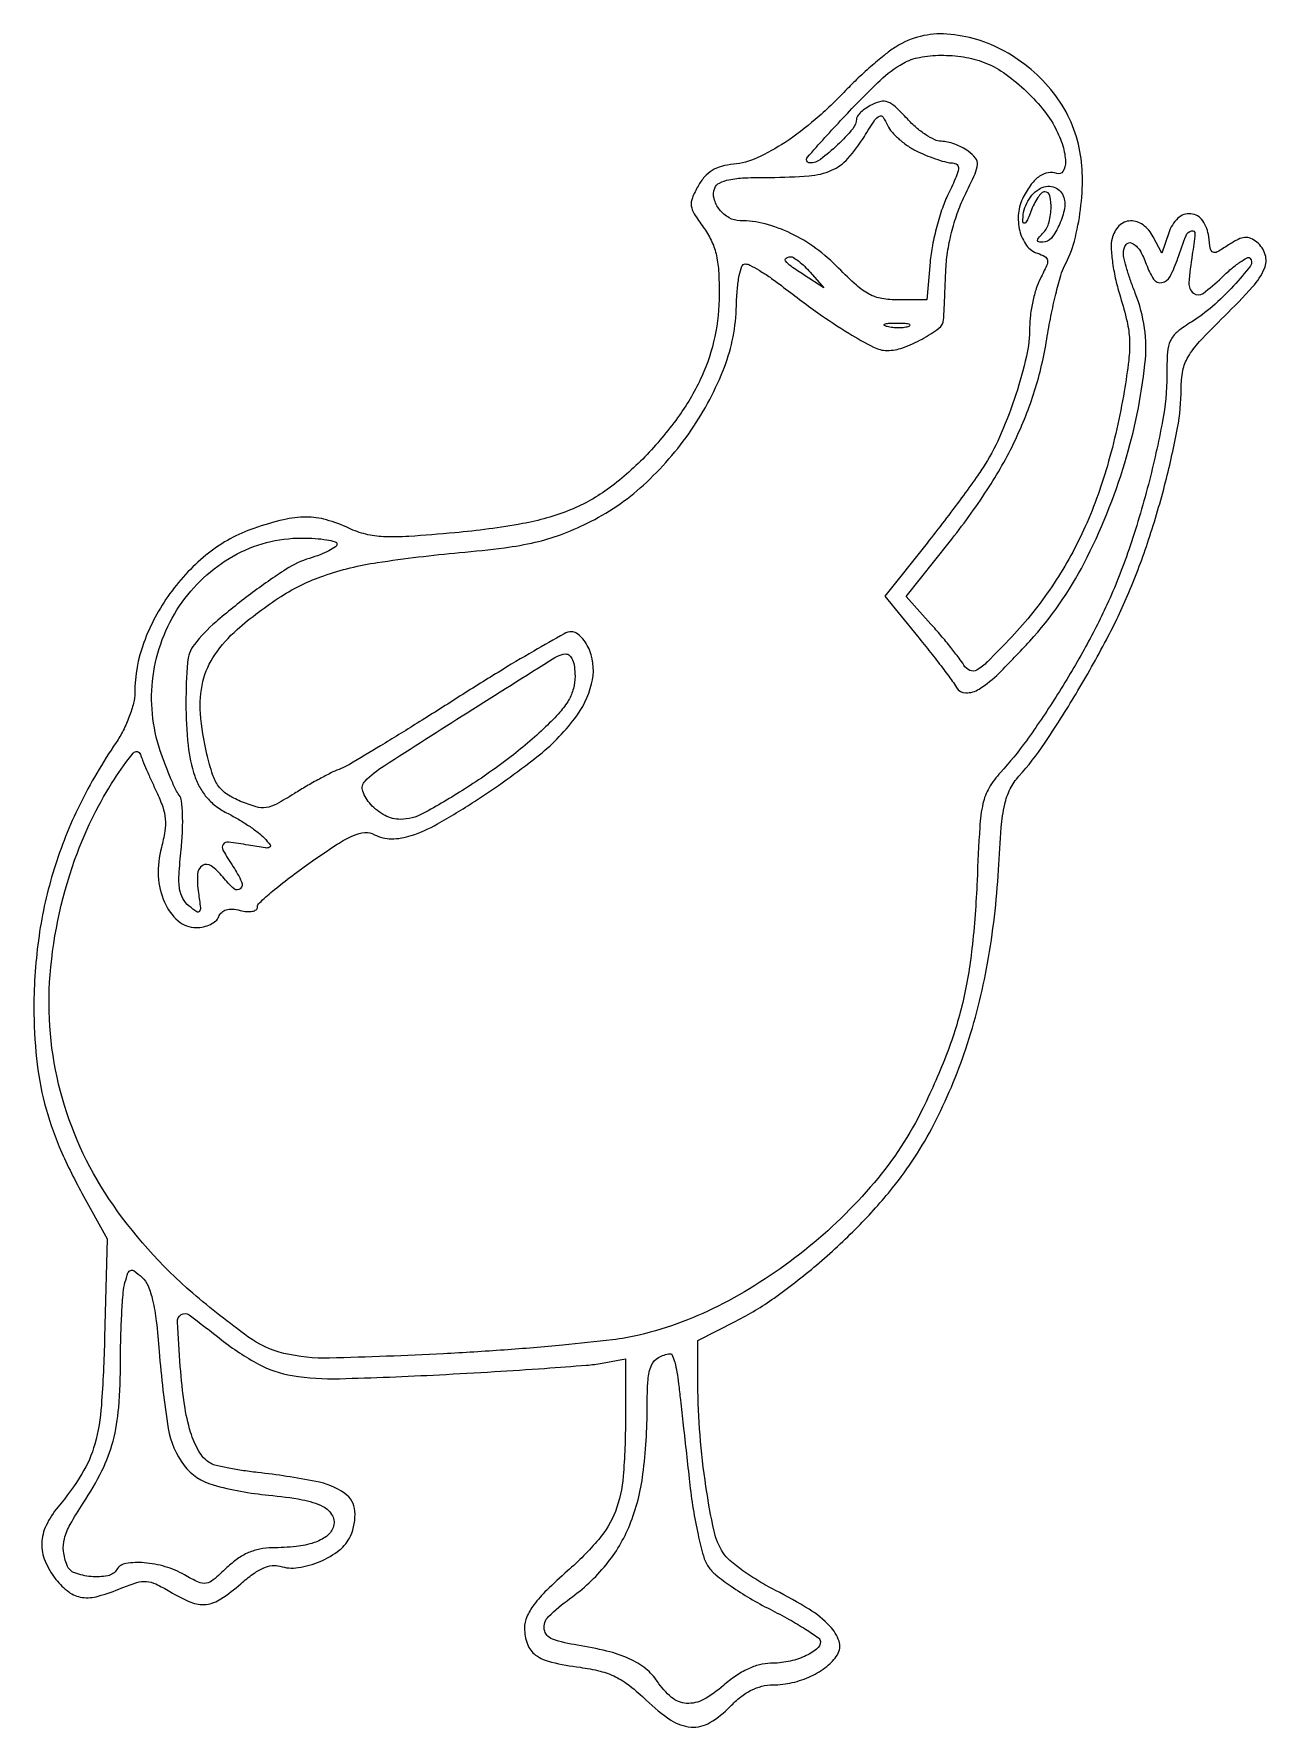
# Model space of a CAD drawing. Extents: x 103 to 274, y 60 to 295.
import ezdxf

# ---------------------------------------------------------------- set-up
doc = ezdxf.new("R2010")
doc.units = 0

msp = doc.modelspace()

# ---------------------------------------------------------------- linework, layer by layer
for points in [[(222.5, 293.115493, 0.028294), (221.072239, 292.105531, 0.010911), (219.20625, 290.552713, 0.010762), (217.251304, 288.776991, 0.013059), (215.5, 287.026966, -0.024342), (211.29384, 283.009362, -0.033231), (207.114068, 279.849239, -0.038089), (203.232589, 277.704597, -0.083393), (199.962795, 276.826903, 0.042486), (198.295554, 276.522202, 0.071804), (196.994777, 275.95832, 0.075434), (195.949686, 275.072696, 0.05199), (195.054977, 273.801615, 0.030871), (194.259355, 272.144946, 0.128511), (194.116509, 271.055574, 0.109062), (194.51409, 269.940512, 0.01922), (195.773781, 268.092108, -0.045877), (196.870335, 266.283144, -0.054889), (197.541198, 264.408092, -0.042762), (197.889116, 262.081695, -0.016135), (197.990231, 258.790493, -0.051643), (197.373833, 252.92744, -0.053855), (195.56991, 247.401689, -0.049605), (192.472122, 242.01984, -0.034042), (187.987612, 236.580417, -0.043637), (182.761739, 231.940737, -0.06315), (177.387451, 228.915506, -0.052739), (170.728995, 226.992273, -0.021279), (161.34038, 225.733723, -0.005364), (154.987468, 225.224552, -0.027924), (151.474042, 225.17741, -0.049201), (148.993031, 225.528906, -0.051046), (146.660625, 226.356754, 0.042668), (143.541639, 227.522853, 0.068476), (140.731808, 227.906665, 0.05856), (137.623326, 227.538246, 0.023364), (133.495636, 226.343813, 0.08632), (127.228263, 222.914967, 0.067965), (121.876277, 217.309313, 0.068247), (118.242451, 210.500684, 0.088724), (117, 203.553996, -0.062232), (116.818284, 202.099659, -0.027629), (116.238852, 200.251747, -0.026824), (115.400754, 198.337746, -0.032633), (114.408859, 196.651062, 0.034366), (109.360404, 187.997889, 0.03966), (105.817232, 179.130984, 0.039795), (103.727158, 169.842491, 0.035029), (103.014781, 159.931501, 0.026399), (103.37763, 152.831554, 0.03735), (104.501097, 146.605056, 0.037231), (106.541886, 140.600078, 0.025998), (109.680202, 134.169303), (113.188139, 127.838606), (112.821549, 114.169303, -0.010696), (112.367459, 104.756143, -0.049743), (111.453867, 99.401707, -0.070623), (109.66009, 95.267923, -0.036288), (106.359306, 90.673275, 0.061959), (104.709137, 88.108679, 0.105245), (104.109405, 85.63951, 0.107527), (104.571888, 83.177378, 0.066752), (106.07258, 80.634859, 0.065263), (107.860285, 78.887664, 0.129162), (109.684465, 78.144862, 0.101156), (111.943552, 78.307415, 0.03059), (115.207975, 79.442431, -0.023425), (117.285367, 80.198238, -0.094577), (118.619429, 80.350313, -0.094637), (119.915284, 80.000309, -0.023471), (121.854268, 78.942431, 0.03874), (124.758166, 77.47122, 0.12633), (126.875611, 77.172458, 0.119778), (128.940951, 77.925378, 0.033146), (131.699915, 80.041384, -0.02399), (133.362564, 81.365576, -0.05053), (134.790011, 82.189754, -0.068249), (136.02534, 82.5535, -0.114852), (137.09763, 82.469013, 0.114163), (139.65177, 82.264271, 0.064059), (142.663441, 83.114966, 0.064421), (145.338606, 84.689233, 0.121265), (146.883582, 86.643836, 0.126255), (147.501242, 90.110027, 0.227969), (146.091292, 92.554863, 0.103272), (142.072569, 94.223666, 0.018432), (133.991388, 95.452577, -0.009599), (131.802162, 95.746031, -0.011935), (129.780249, 96.106267, -0.010286), (128.108106, 96.48152, -0.083732), (127.391092, 96.791797, -0.120014), (125.877023, 98.39622, -0.055297), (124.732753, 101.050226, -0.039042), (123.886074, 104.862593, -0.015885), (123.308938, 110.149683, -0.005304), (122.899774, 116.306932, -0.268414), (123.425707, 117.345596, -0.314848), (124.51477, 117.310261, -0.006692), (129, 113.85889, 0.043943), (134.146685, 110.476519, 0.083788), (138.822676, 108.893656, 0.046604), (145.366953, 108.460615, 0.006214), (159.211567, 109.007683, 0.002087), (166.836169, 109.435846, 0.002746), (173.78871, 109.893717, 0.001997), (179.610032, 110.33258, 0.0263), (181.75, 110.616335), (185, 111.222582), (184.994423, 102.861291, -0.019197), (184.684285, 94.924443, -0.071881), (183.593513, 90.068526, -0.086153), (181.28505, 86.185419, -0.035207), (176.959411, 81.800773, 0.012578), (174.073464, 79.128667, 0.038134), (172.305056, 77.122399, 0.058124), (171.325856, 75.451622, 0.103871), (171, 73.899986, 0.088072), (171.399497, 71.649554, 0.151884), (172.54489, 70.151721, 0.097672), (174.751758, 69.16152, 0.023793), (178.696836, 68.445828, -0.028426), (181.482608, 67.913764, -0.053945), (183.622617, 67.124483, -0.051835), (185.598706, 65.87258, -0.024298), (187.883201, 63.881538, 0.043128), (191.284086, 61.135573, 0.130054), (194.075946, 60.165561, 0.153556), (196.694122, 60.775806, 0.068379), (199.5, 63, -0.03382), (200.963941, 64.334561, -0.050476), (202.420361, 65.269558, -0.056384), (203.901267, 65.822252, -0.060007), (205.437091, 66.014742, 0.05575), (208.108141, 66.326518, 0.052603), (210.700075, 67.222128, 0.05577), (212.889474, 68.562137, 0.088225), (214.359806, 70.191464, 0.222637), (214.586479, 72.070917, 0.112549), (213.328139, 74.159449, 0.062454), (210.440541, 76.492822, 0.021772), (205.770353, 79.113465, -0.019415), (203.46492, 80.392898, -0.019651), (201.275231, 81.842488, -0.019886), (199.47479, 83.250914, -0.071913), (198.513698, 84.33875, -0.092789), (197.263729, 87.336983, -0.01538), (196.143733, 93.520411, -0.017186), (195.326653, 100.652963, -0.018666), (195.030876, 107.630773), (195, 113.761547), (200.286814, 116.436431, 0.037483), (205.585257, 119.636503, 0.021624), (211.467191, 124.21567, 0.02111), (217.181714, 129.506903, 0.026339), (221.99903, 134.901138, 0.049669), (227.731964, 143.708244, 0.039156), (232.159765, 154.195302, 0.036337), (235.172503, 166.063565, 0.030229), (236.673557, 179, -0.006417), (237.073704, 184.883157, -0.033762), (237.55175, 188.084215, -0.06146), (238.300413, 190.210737, -0.069102), (239.522565, 192, 0.036625), (243.03996, 196.494643, 0.012897), (247.426274, 203.413583, 0.013136), (251.644946, 210.903575, 0.021857), (254.748916, 217.446243, 0.020331), (257.494021, 224.770084, 0.016695), (259.839298, 232.787938, 0.01691), (261.490107, 240.262604, 0.045499), (261.992994, 245.677094, -0.046709), (262.234623, 248.212152, -0.087431), (262.963562, 250.132431, -0.054528), (264.540909, 252.223931, -0.00951), (268, 255.761847, 0.014596), (271.892847, 259.825264, 0.080196), (273.537956, 262.365372, 0.179903), (273.650243, 264.276852, 0.146216), (272.505006, 265.995845, 0.067943), (271.633277, 266.538796, 0.128745), (270.822714, 266.674005, 0.095714), (269.888459, 266.403695, 0.026895), (268.569571, 265.637541, -0.013203), (266.996816, 264.665394, -0.233352), (266.41734, 264.625502, -0.256284), (266.065959, 265.060682, -0.015702), (265.814565, 266.769251, 0.122544), (264.983357, 268.987224, 0.221352), (263.345764, 269.952634, 0.219432), (261.540985, 269.32433, 0.121091), (260.269613, 267.30884), (259.335109, 264.505326), (258.132371, 266.752663, 0.107901), (256.71415, 268.414836, 0.173949), (254.958253, 268.967644, 0.192922), (253.382578, 268.262843, 0.131532), (252.41745, 266.527118, 0.076022), (252.292657, 265.205593, 0.020946), (252.500625, 263.122074, 0.020647), (252.938594, 260.751068, 0.020201), (253.573165, 258.406697, -0.019283), (254.496416, 255.02049, -0.046909), (254.841565, 252.457689, -0.040379), (254.727814, 249.65698, -0.011292), (254.098703, 245.315045, -0.027956), (251.770585, 235.018722, -0.037876), (248.46599, 226.076552, -0.040677), (244.079876, 218.253784, -0.041682), (238.516761, 211.312617, -0.005373), (235.15568, 207.844288, -0.064213), (233.68671, 206.699252, -0.240286), (232.726691, 206.639439, -0.156897), (231.875541, 207.386957, 0.027112), (231.220409, 208.358917, 0.00718), (230.069851, 209.836342, 0.007263), (228.710435, 211.481639, 0.007412), (227.312808, 213.07552), (223.878286, 216.877125), (229.859218, 224.403498, 0.022766), (235.111858, 231.669207, 0.033273), (238.991639, 238.542162, 0.036181), (241.688459, 245.392288, 0.035873), (243.378861, 252.579159, -0.009401), (243.954224, 255.775587, -0.010518), (244.630617, 258.829991, -0.009888), (245.311304, 261.40176, -0.053734), (245.853221, 262.735704, 0.0592), (247.203794, 266.166934, 0.033335), (248.050531, 270.567802, 0.033044), (248.312644, 275.131684, 0.050205), (247.880708, 279.077911, 0.114938), (244.290866, 286.738587, 0.099956), (237.524684, 292.489393, 0.108472), (229.546142, 294.862522, 0.159352)], [(234.6849, 290.936382, -0.061302), (237.360358, 289.530916, -0.034754), (240.220016, 287.239039, -0.034419), (242.789048, 284.51914, -0.051707), (244.589276, 281.79966, -0.044048), (245.595655, 279.374762, -0.070053), (245.96508, 277.162597, -0.140599), (245.619891, 275.831712, -0.361899), (244.75, 275.52088, 0.129092), (243.545938, 275.635033, 0.113078), (242.372916, 275.156362, 0.081303), (241.232724, 274.039885, 0.037269), (240.125502, 272.270519, 0.096828), (239.449765, 270.019217, 0.086583), (239.630807, 267.58348, 0.09597), (240.578914, 265.560552, 0.159798), (242.091539, 264.470947, -0.048618), (243.126153, 264.028031, -0.243323), (243.466921, 263.521032, -0.135931), (243.344587, 262.742192, -0.012812), (242.492125, 260.984772, 0.042634), (241.919641, 259.600069, 0.022541), (241.438312, 257.80332, 0.022265), (241.108723, 255.90769, 0.031917), (241, 254.20621, -0.055935), (240.550867, 250.203995, -0.022674), (239.090988, 244.905303, -0.022731), (237.074092, 239.541122, -0.037137), (234.8343, 235.231892, -0.015985), (233.60699, 233.381074, -0.004408), (231.559845, 230.551565, -0.004448), (229.182702, 227.38556, -0.004637), (226.781998, 224.306325), (220.933555, 216.946676), (225.471922, 211.375355, -0.003813), (227.271764, 209.13112, -0.004603), (228.926307, 206.995378, -0.003936), (230.28756, 205.174836, -0.031), (230.858505, 204.288354, 0.271686), (232.150645, 203.531222, 0.141661), (234.004713, 204.068364, 0.054891), (236.768325, 206.271879, 0.011701), (241.029266, 210.713752, 0.066535), (248.559, 221.525436, 0.045374), (254.188673, 235.427229, 0.046407), (256.982991, 249.117733, 0.122914), (255.637788, 258.947238, -0.011281), (255.010813, 260.622852, -0.012414), (254.4811, 262.272766, -0.01188), (254.098158, 263.700365, -0.059649), (254, 264.520236, -0.152487), (254.364231, 265.686769, -0.372074), (255.171199, 265.895493, -0.143908), (256.259484, 264.891456, -0.051134), (257.165687, 262.954556, 0.060717), (258.182524, 260.885128, 0.303532), (259.312081, 260.403011, 0.229084), (260.462407, 261.253013, 0.041117), (261.534848, 263.776623, -0.012628), (262.669598, 266.935155, -0.24224), (263.427385, 267.606943, -0.518798), (263.908707, 267.195609, -0.017551), (263.532543, 264.286698, 0.023203), (263.069886, 260.360577, 0.248974), (263.698088, 258.942924, 0.336732), (265.026514, 258.921626, 0.034062), (267.597748, 261.094741, -0.015739), (268.930599, 262.30761, -0.025635), (270.142777, 263.239808, -0.023315), (271.138295, 263.860747, -0.335964), (271.526118, 263.807215, -0.377204), (271.594646, 262.737835, -0.020693), (269.252729, 259.950572, -0.028122), (266.34074, 257.101953, -0.041172), (263.457776, 254.973904, 0.030156), (261.451709, 253.560244, 0.115743), (260.514394, 252.367798, 0.093351), (260.101488, 250.747689, 0.015848), (260, 247.546665, -0.046347), (259.408741, 241.181727, -0.017429), (257.452367, 232.437489, -0.017546), (254.74635, 223.371097, -0.026925), (251.715118, 215.759224, -0.018872), (248.54707, 209.53098, -0.014219), (244.619123, 202.929242, -0.014455), (240.543771, 196.895858, -0.030168), (236.964975, 192.5, 0.052808), (235.376607, 190.358157, 0.079946), (234.532727, 188.201813, 0.038689), (234.084361, 184.928579, 0.004446), (233.713354, 177.5, -0.016719), (233.013266, 168.1133, -0.031289), (231.722031, 160.610777, -0.033364), (229.572445, 153.654313, -0.022207), (226.238284, 146, -0.061905), (219.460707, 135.629596, -0.048345), (209.80835, 126.238822, -0.048312), (198.524037, 118.869876, -0.061566), (186.896887, 114.507017, -0.029737), (183.199164, 113.847355, -0.005455), (176.296344, 113.111689, -0.005845), (168.189647, 112.432603, -0.005286), (159.792794, 111.917133, -0.006054), (143.982476, 111.30606, -0.0659), (137.65657, 111.973294, -0.098235), (132.675642, 114.27298, -0.020265), (125.05563, 120.296413, -0.067676), (113.404973, 133.41456, -0.083851), (106.698088, 148.282573, -0.084382), (105.270009, 164.452455, -0.069549), (109.039118, 181.375005, -0.027237), (111.311001, 186.566844, -0.025963), (114.166612, 191.567494, -0.026906), (116.776591, 195.188264, -0.597122), (117.787202, 195, 0.019308), (118.081433, 194.19051, 0.004511), (118.638976, 192.857932, 0.004644), (119.30903, 191.335349, 0.004543), (120.012078, 189.814236, -0.027198), (120.864756, 187.725937, -0.061846), (121.21898, 186.061855, -0.060996), (121.15785, 184.347501, -0.025843), (120.679296, 182.092981, 0.07745), (120.259112, 178.152956, 0.090938), (121.113223, 174.500624, 0.112151), (123.000402, 171.936479, 0.18015), (125.515206, 171, 0.054409), (126.532102, 171.110986, 0.057266), (127.482704, 171.438535, 0.063923), (128.229489, 171.921328, 0.126368), (128.635643, 172.492885, -0.108878), (129.042299, 173.109114, -0.120279), (129.657165, 173.470347, -0.092049), (130.505646, 173.562502, -0.042654), (131.604258, 173.384477, 0.036443), (132.551613, 173.21888, 0.070469), (133.318747, 173.249974, 0.111842), (133.815685, 173.462407, 0.240498), (134, 173.823438, -0.211114), (134.265337, 174.423851, -0.008478), (136.096904, 176.035465, -0.01363), (138.402968, 177.890351, -0.009091), (141.138397, 179.892962, -0.007973), (145.032626, 182.544703, -0.042279), (147.297203, 183.774117, -0.086157), (148.885889, 184.164529, -0.141044), (150.231538, 183.876085, 0.124672), (152.552998, 183.299778, 0.079281), (155.315265, 183.753953, 0.048658), (158.929363, 185.361124, 0.01463), (164.08172, 188.484244, 0.022935), (172.71092, 194.64538, 0.062999), (177.958295, 199.959789, 0.100203), (180.305905, 204.776832, 0.155501), (180.054765, 209.355958, 0.046667), (179.557914, 210.367453, 0.052987), (178.899516, 211.223313, 0.060444), (178.187241, 211.809326, 0.142888), (177.533649, 212, 0.128524), (176.50674, 211.731601, 0.003219), (172.274527, 209.321123, 0.006711), (167.332785, 206.37505, 0.004499), (161.758898, 202.880418, -0.002632), (156.13657, 199.326104, -0.003617), (151.041895, 196.19379, -0.002333), (146.733909, 193.615286, -0.042844), (145.298616, 192.923653, 0.025375), (144.186508, 192.434802, 0.00795), (142.572408, 191.592869, 0.007921), (140.797522, 190.59417, 0.008682), (139.109212, 189.568943, -0.015632), (136.6373, 188.114504, -0.089526), (135.199982, 187.635002, -0.107787), (133.810089, 187.7343, -0.027435), (131.66787, 188.494306, -0.04248), (129.774273, 189.481792, -0.096654), (128.607966, 190.586559, -0.07656), (127.787967, 192.213075, -0.019675), (126.987055, 195.053962, -0.038676), (126.090411, 200.676772, -0.079944), (126.439408, 205.100605, -0.090675), (128.101035, 208.830151, -0.062178), (131.178142, 212.309093, -0.038115), (137.27163, 216.905193, -0.059244), (143.186865, 219.774856, -0.046022), (150.62566, 221.605932, -0.014525), (162, 222.981233, 0.008552), (168.232162, 223.659358, 0.025178), (172.476762, 224.413488, 0.032434), (175.989077, 225.465528, 0.024391), (179.69736, 227.053694, 0.071718), (187.471975, 232.333919, 0.057548), (194.118228, 239.972648, 0.058891), (198.701761, 248.703827, 0.086107), (200.371733, 257.204533, -0.01549), (200.49696, 259.557636, -0.031311), (200.768232, 261.392924, -0.036669), (201.138443, 262.667624, -0.311386), (201.601325, 262.991897, -0.123433), (202.236063, 262.837732, -0.014249), (203.524372, 262.113062, -0.016462), (205.027824, 261.141307, -0.012737), (206.601325, 259.988739, 0.009478), (211.652726, 256.237826, 0.017313), (215.931764, 253.402815, 0.017751), (219.365124, 251.459664, 0.120457), (221.245441, 251, 0.086848), (223.423602, 251.381212, 0.038229), (226.100525, 252.586112, 0.034758), (228.42619, 254.073025, 0.219439), (229.083871, 255.27568, 0.005457), (229.12755, 256.034715, 0.000616), (229.205638, 257.755981, 0.000747), (229.29297, 259.804357, 0.000607), (229.380623, 262, -0.028205), (229.628689, 264.601085, -0.023237), (230.176934, 267.334526, -0.023292), (230.974406, 269.997345, -0.028827), (231.970857, 272.386107, 0.007094), (233.436891, 275.511143, 0.085885), (233.767754, 276.790318, 0.193712), (233.492162, 277.678311, 0.06404), (232.482975, 278.636107, 0.040448), (231.632191, 279.158336, 0.029798), (230.617739, 279.599357, 0.030385), (229.601459, 279.902363, 0.057315), (228.7525, 280, -0.112458), (227.844537, 280.206831, -0.033829), (226.604303, 280.909686, -0.032017), (225.278708, 281.911623, -0.029861), (224.058766, 283.096803, 0.017894), (222.424903, 284.7619, 0.095484), (221.356611, 285.444672, 0.150732), (220.358862, 285.523749, 0.067923), (219.115136, 285.061619, 0.027957), (218.305393, 284.568168, 0.035465), (217.621321, 284.021633, 0.038249), (217.136157, 283.500153, 0.169824), (217, 283.110839, -0.179253), (216.486487, 281.724492, -0.025715), (214.365221, 279.496634, -0.026279), (212.020736, 277.497989, -0.164816), (210.551032, 277, -0.645299), (210.198345, 277.77996, -0.007781), (215.114686, 283.1966, -0.012424), (220.267578, 288.432311, -0.065447), (223.5, 290.828041, -0.080941), (225.754154, 291.639599, -0.043619), (228.700344, 291.925885, -0.041939), (231.836426, 291.692942, -0.050863)], [(225.530493, 278.552554, 0.015984), (226.893732, 277.958264, 0.01627), (228.284188, 277.456063, 0.016263), (229.518301, 277.099133, 0.062334), (230.31038, 277, -0.184351), (230.937472, 276.760656, -0.248648), (231.144392, 276.201049, -0.071557), (230.823724, 275.069358, -0.008934), (229.740717, 272.75, 0.031272), (228.911132, 270.744359, 0.017276), (228.139538, 268.20625, 0.017169), (227.532671, 265.569802, 0.026356), (227.207636, 263.25), (226.75234, 258), (222.786974, 258, -0.043141), (220.510987, 258.196745, -0.079894), (218.76156, 258.799701, -0.060727), (216.993797, 260.042247, -0.016422), (214.524229, 262.421678, 0.042049), (211.383727, 265.151779, 0.045745), (207.91431, 267.23206, 0.048553), (204.336122, 268.54499, 0.062887), (200.872445, 268.994423, -0.129292), (199.344715, 269.401786, -0.097575), (198.024498, 270.541783, -0.102122), (197.277817, 272.047165, -0.157103), (197.35674, 273.487265, -0.184697), (198.01333, 274.218469, -0.069937), (199.331832, 274.676265, -0.038818), (201.494715, 274.930357, -0.009837), (205.034357, 275, 0.019292), (210.437298, 275.208548, 0.083052), (213.549186, 275.979595, 0.108005), (215.816918, 277.611531, 0.044596), (218.096033, 280.655385, -0.006722), (219.56115, 282.956243, -0.135247), (220.178746, 283.499527, -0.375447), (220.686837, 283.361251, -0.041789), (221.314774, 282.220588, 0.075907), (221.907081, 281.298989, 0.033015), (222.942523, 280.270468, 0.031712), (224.208782, 279.302573, 0.036558)], [(245.662844, 272.43623, -0.137781), (245.822821, 270.713001, -0.058685), (245.13548, 268.479173, -0.060089), (244.01144, 266.585879, -0.232823), (242.821439, 266, -0.049957), (242.26639, 266.055596, -0.351845), (242.104466, 266.25, -0.184297), (242.223201, 266.578698, -0.018566), (242.8, 267.2, 0.12492), (243.621681, 268.580628, 0.059942), (243.969906, 270.626992, 0.068456), (243.812005, 272.419014, 0.349863), (243.083333, 273, 0.201713), (242.664625, 272.823918, 0.04124), (242.140899, 272.192187, 0.037406), (241.613955, 271.303029, 0.027514), (241.162281, 270.25, -0.01612), (240.769107, 269.272484, -0.058127), (240.429742, 268.694312, -0.327886), (240.217579, 268.630949, -0.300429), (240.078947, 268.815741, -0.127546), (240.591636, 271.428112, -0.137876), (242.302314, 273.372528, -0.210643), (244.262498, 273.688901, -0.241855)], [(210.595012, 261.845198), (212.5, 259.690397), (209.75, 261.460208, -0.010783), (207.935928, 262.683799, -0.078231), (207.18412, 263.414433, -0.422229), (207.246034, 263.809368, -0.155293), (207.845012, 264, -0.142218), (208.286589, 263.871807, -0.024894), (209.001393, 263.367027, -0.025257), (209.803714, 262.670204, -0.020305)], [(224.269032, 254.344063, -0.06278), (223.671085, 254.185595, -0.030339), (222.880008, 254.127736, -0.029507), (222.036634, 254.167106, -0.037336), (221.269032, 254.307009, -0.087174), (220.883358, 254.48334, -0.597527), (220.900903, 254.643467, -0.080377), (221.431793, 254.764444, -0.012823), (222.5, 254.805051, -0.014395), (223.580113, 254.787295, -0.052471), (224.257153, 254.684921, -0.333666), (224.386009, 254.52287, -0.31318)], [(145, 224.158288, -0.249843), (144.791688, 223.767425, -0.027539), (143.889817, 223.231209, -0.028423), (142.668627, 222.679235, -0.019149), (141.220653, 222.184255, 0.071505), (137.9735, 220.679831, 0.01652), (133.019255, 217.219657, 0.017589), (128.218464, 213.354236, 0.049304), (125.25, 210.226082, 0.147096), (124.292195, 207.746241, 0.019899), (124.085318, 202.111125, 0.023952), (124.384642, 196.246252, 0.057504), (125.306442, 192, 0.04645), (126.045549, 190.351506, 0.05277), (127.050834, 188.942645, 0.052137), (128.340135, 187.762044, 0.043593), (129.922848, 186.791438, -0.017598), (131.348958, 186.015732, -0.014802), (132.803523, 185.097771, -0.015058), (134.08213, 184.179771, -0.039406), (134.922848, 183.425019, -0.023862), (135.764079, 182.451719, -0.484898), (135.684197, 182.122385, -0.147137), (135.09064, 182.040147, -0.00504), (132.75, 182.428894, 0.012902), (129.974087, 182.8452, 0.276527), (129.245774, 182.522998, 0.292618), (129.210554, 181.747268, 0.014019), (130.635458, 179.433608, -0.035689), (131.792783, 177.358217, -0.318683), (131.616344, 176.3868, -0.395719), (130.75103, 176.369068, -0.039271), (129.186956, 178.017446, 0.064703), (127.568334, 179.55868, 0.313214), (126.367106, 179.588255, 0.2411), (125.682426, 178.378931, 0.046967), (125.816437, 175.797339, -0.006827), (126.088229, 173.751447, -0.184765), (125.956987, 173.23093, -0.413164), (125.591708, 173.166424, -0.02098), (124.533994, 173.971787, -0.092359), (123.652108, 175.031908, -0.092511), (123.211798, 176.337879, -0.050652), (123.134059, 178.306573, -0.010087), (123.422533, 181.819932, 0.014837), (123.606945, 184.361715, 0.019831), (123.614108, 186.674343, 0.017945), (123.477441, 188.557536, 0.143984), (123.147067, 189.351456, -0.060137), (122.689906, 190.080306, -0.009418), (121.994937, 191.631365, -0.010357), (121.244318, 193.501486, -0.008867), (120.530067, 195.5, -0.115128), (119.532429, 205.831477, -0.114014), (123.201557, 215.578502, -0.117886), (130.643495, 222.497926, -0.129299), (140.157284, 225, -0.016346), (142.013711, 224.939294, -0.026685), (143.577452, 224.752747, -0.025046), (144.749795, 224.487914, -0.336542)], [(178, 205.845164, -0.064646), (177.776448, 204.123327, -0.066768), (177.121025, 202.535892, -0.050983), (175.906376, 200.858645, -0.02043), (173.932277, 198.820795, -0.027647), (168.797712, 194.450585, -0.020608), (162.69371, 190.196532, -0.017264), (156.916172, 186.788617, -0.12525), (153.81738, 186, -0.123544), (151.683889, 186.535329, -0.082998), (149.684626, 188.078336, -0.102947), (148.58272, 189.905353, -0.288349), (148.900454, 191.300454, -0.053595), (151.540282, 193.427817, -0.001728), (163.078273, 200.787025, -0.00083), (175.2062, 208.4355, -0.126626), (176.75, 208.928458, -0.21849), (177.255684, 208.730546, -0.095884), (177.656615, 208.113688, -0.06387), (177.916542, 207.12705, -0.032518)], [(120.377811, 112.246267, 0.020461), (121.642499, 101.544558, 0.123531), (123.825819, 96.442708, 0.164302), (127.844367, 93.723328, 0.044058), (135.53579, 92.314428, -0.020347), (140.208448, 91.685473, -0.07281), (143.061857, 90.740357, -0.155294), (144.385164, 89.448583, -0.217259), (144.485251, 87.82216, -0.144243), (143.552026, 86.60197, -0.077604), (141.854628, 85.725888, -0.054686), (139.375545, 85.191503, -0.024776), (136.054719, 85.013655, 0.048131), (134.337001, 84.841048, 0.053869), (132.751027, 84.343539, 0.051129), (131.241767, 83.491828, 0.037027), (129.751727, 82.262139, -0.015341), (127.87668, 80.572941, -0.134382), (126.871897, 80.105471, -0.152142), (125.825371, 80.246203, -0.021349), (123.865968, 81.262139, 0.058243), (121.225175, 82.393208, 0.052472), (118.299492, 82.936075, 0.057462), (115.777989, 82.844808, 0.220011), (114.5, 82, -0.211444), (113.246638, 81.14166, -0.067082), (110.931873, 81.026384, -0.06724), (108.676031, 81.527237, -0.216184), (107.606989, 82.581787, -0.06131), (107.120375, 84.536858, -0.094382), (107.236274, 86.271106, -0.065636), (108.044458, 88.259686, -0.017168), (109.852931, 91.199868, 0.030935), (112.448356, 95.69191, 0.05151), (113.982869, 99.779295, 0.045226), (114.765343, 104.454623, 0.018464), (115.013655, 110.899223, -0.006458), (115.063853, 114.360031, -0.007524), (115.203494, 117.646203, -0.006767), (115.400751, 120.417891, -0.044316), (115.64074, 121.789977, -0.019657), (116.053128, 123.118218, -0.236603), (116.42798, 123.478648, -0.243126), (116.934032, 123.388719, -0.020677), (117.981333, 122.516894, -0.110527), (118.831365, 121.313729, -0.041444), (119.469095, 119.336973, -0.028352), (119.971283, 116.455389, -0.009785)], [(192.359439, 107.75, -0.000491), (192.61174, 105.505612, -0.000138), (193.000904, 102.004074, -0.000139), (193.438582, 98.046018, -0.000147), (193.866319, 94.157486, 0.01254), (194.375393, 90.391005, 0.014622), (195.052592, 86.844279, 0.01389), (195.792274, 83.894412, 0.076794), (196.46772, 82.408922, 0.078666), (197.511892, 81.258563, 0.017844), (199.63088, 79.67741, 0.018051), (202.235176, 78.010814, 0.016666), (205.022112, 76.488865, -0.010177), (207.696256, 75.073243, -0.015534), (209.950245, 73.727375, -0.01006), (211.732712, 72.535271, -0.245035), (212, 72.022612, -0.231212), (211.47763, 70.953368, -0.062333), (209.809837, 69.959497, -0.053705), (207.536591, 69.242323, -0.049614), (205.100538, 69, 0.064897), (203.577741, 68.801513, 0.045232), (201.947568, 68.20714, 0.040188), (200.25995, 67.240063, 0.029968), (198.565083, 65.923, -0.053948), (195.800278, 63.979322, -0.142257), (193.461749, 63.450654, -0.160183), (191.382719, 64.276118, -0.073918), (189.42461, 66.474715, 0.081496), (187.800488, 68.243908, 0.059877), (185.52103, 69.628567, 0.046381), (182.433916, 70.698321, 0.022421), (178.328338, 71.513671, -0.044881), (174.873182, 72.362553, -0.277095), (173.743583, 73.704875, -0.243933), (174.332335, 75.483913, -0.036999), (177.293297, 77.971417, 0.064084), (182.297579, 82.659133, 0.076939), (185.59144, 88.198241, 0.064623), (187.418226, 95.239694, 0.031203), (188, 104.553156, -0.015838), (188.119774, 108.333331, -0.086489), (188.596084, 110.314875, -0.162859), (189.560752, 111.389935, -0.100954), (191.188727, 111.921053, -0.343141), (191.482891, 111.741922, -0.022276), (191.816724, 110.728372, -0.024948), (192.125018, 109.373583, -0.015235)]]:
    msp.add_lwpolyline(points, format="xyb", close=True)

doc.saveas('drawing.dxf')
